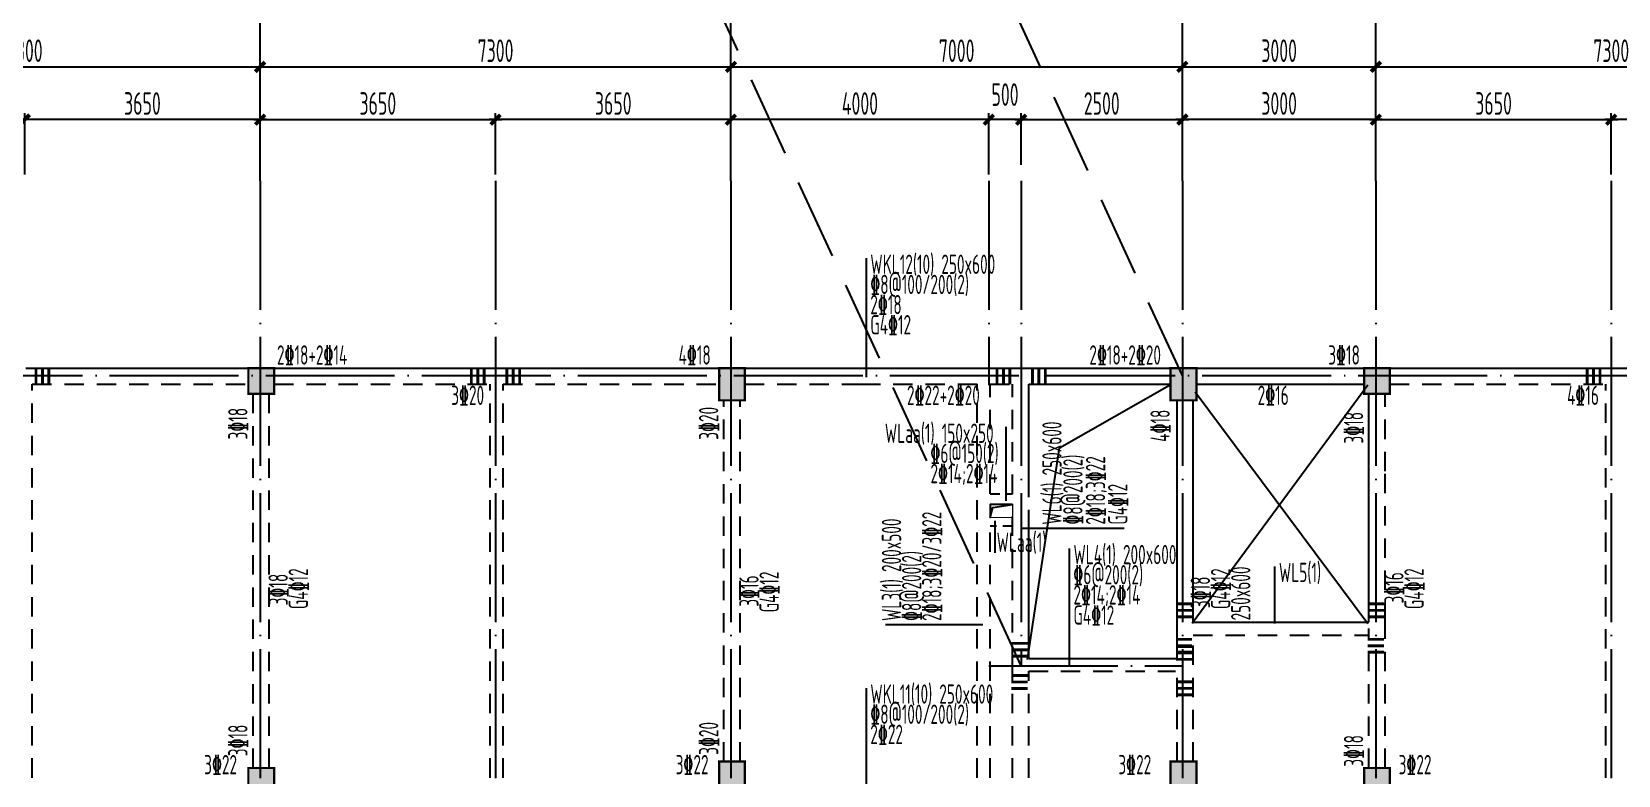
# Model space of a CAD drawing. Extents: x -472319 to -112444, y -516749 to -5704.
# Drawn here: x -195091 to -170491, y -302827 to -291302 of the extents above; entities that cross this region are included whole.
import ezdxf

# ---------------------------------------------------------------- set-up
doc = ezdxf.new("R2010")
doc.units = 0
doc.header["$LTSCALE"] = 100
doc.header["$MEASUREMENT"] = 0
for name, pattern in [('3', [5, 3, -2]), ('CENTER', [2, 1.25, -0.25, 0.25, -0.25]), ('DASH', [0.35, 0.25, -0.1]), ('DOTE', [2.42, 2, -0.2, 0.02, -0.2])]:
    doc.linetypes.add(name, pattern=pattern)
for name, color, linetype in [('1301', 24, 'Continuous'), ('1306', 94, 'Continuous'), ('AXIS', 3, 'Continuous'), ('DOTE', 1, 'CENTER'), ('S_BEAM', 4, 'Continuous'), ('S_BEAMDASH', 134, '3'), ('S_BEAMDIMLOCAL', 7, 'Continuous'), ('S_BEAMDIMLOCALVER', 7, 'Continuous'), ('S_BEAMDIMMASS', 2, 'Continuous'), ('S_BEAMDIMMASSVER', 2, 'Continuous'), ('S_CL', 2, 'Continuous'), ('S_HOLE', 253, 'Continuous'), ('S_SUBBEAMHOOP', 1, 'Continuous'), ('审核修改', 6, 'Continuous'), ('洞口边线', 7, 'Continuous'), ('零厚板', 7, 'Continuous')]:
    doc.layers.add(name, color=color, linetype=linetype)
doc.styles.add('HZ', font='tssdeng.shx', dxfattribs={"width": 0.6, "height": 350, "bigfont": 'a.shx'})
doc.styles.get("Standard").update_dxf_attribs({"font": 'tssdeng.shx', "width": 0.6, "bigfont": 'a.shx'})
doc.dimstyles.new('DIMN', dxfattribs={"dimtxt": 350, "dimasz": 150, "dimexe": 100, "dimexo": 100, "dimgap": 75, "dimtad": 1, "dimdec": 0, "dimzin": 0, "dimdsep": 46, "dimtxsty": 'HZ', "dimblk": 'ARCHTICK', "dimcen": 0.09, "dimdle": 100, "dimclrd": 3, "dimclre": 3, "dimclrt": 7, "dimazin": 2, "dimtfac": 1, "dimtdec": 0, "dimtmove": 2, "dimatfit": 3, "dimldrblk": 'ARCHTICK', "dimfxl": 1, "dimtolj": 1, "dimtzin": 0, "dimarcsym": 0})

# ---------------------------------------------------------------- blocks, each defined once
blk = doc.blocks.new('_ArchTick')
at = {"color": 0, "linetype": 'ByBlock', "const_width": 0.4}
blk.add_lwpolyline([(-0.5, -0.5), (0.5, 0.5)], dxfattribs=at)
blk = doc.blocks.new('*D1476')
at = {"layer": 'AXIS', "color": 3, "lineweight": -2, "transparency": 16777216}
for p, q in [((-198849, -293513), (-198849, -291746)), ((-191549, -293513), (-191549, -291746)), ((-198949, -291846), (-191449, -291846))]:
    blk.add_line(p, q, dxfattribs=at)
at = {"layer": 'Defpoints', "color": 0, "transparency": 16777216}
for p in [(-191549, -291846), (-198849, -293613), (-191549, -293613)]:
    blk.add_point(p, dxfattribs=at)
at = {"layer": 'AXIS', "color": 3, "lineweight": -2, "transparency": 16777216, "xscale": 150, "yscale": 150, "zscale": 150, "rotation": 180}
blk.add_blockref('_ArchTick', (-198849, -291846), dxfattribs=at)
at = {"layer": 'AXIS', "color": 3, "lineweight": -2, "transparency": 16777216, "xscale": 150, "yscale": 150, "zscale": 150}
blk.add_blockref('_ArchTick', (-191549, -291846), dxfattribs=at)
at = {"layer": 'AXIS', "color": 7, "transparency": 16777216, "insert": (-195199, -291596), "char_height": 350, "attachment_point": 5, "style": 'HZ'}
blk.add_mtext('\\A1;7300', dxfattribs=at)
blk = doc.blocks.new('*D1477')
at = {"layer": 'AXIS', "color": 3, "lineweight": -2, "transparency": 16777216}
for p, q in [((-191549, -293513), (-191549, -291746)), ((-184249, -293513), (-184249, -291746)), ((-191649, -291846), (-184149, -291846))]:
    blk.add_line(p, q, dxfattribs=at)
at = {"layer": 'Defpoints', "color": 0, "transparency": 16777216}
for p in [(-184249, -291846), (-191549, -293613), (-184249, -293613)]:
    blk.add_point(p, dxfattribs=at)
at = {"layer": 'AXIS', "color": 3, "lineweight": -2, "transparency": 16777216, "xscale": 150, "yscale": 150, "zscale": 150, "rotation": 180}
blk.add_blockref('_ArchTick', (-191549, -291846), dxfattribs=at)
at = {"layer": 'AXIS', "color": 3, "lineweight": -2, "transparency": 16777216, "xscale": 150, "yscale": 150, "zscale": 150}
blk.add_blockref('_ArchTick', (-184249, -291846), dxfattribs=at)
at = {"layer": 'AXIS', "color": 7, "transparency": 16777216, "insert": (-187899, -291596), "char_height": 350, "attachment_point": 5, "style": 'HZ'}
blk.add_mtext('\\A1;7300', dxfattribs=at)
blk = doc.blocks.new('*D1478')
at = {"layer": 'AXIS', "color": 3, "lineweight": -2, "transparency": 16777216}
for p, q in [((-184249, -293513), (-184249, -291746)), ((-177249, -293513), (-177249, -291746)), ((-184349, -291846), (-177149, -291846))]:
    blk.add_line(p, q, dxfattribs=at)
at = {"layer": 'Defpoints', "color": 0, "transparency": 16777216}
for p in [(-177249, -291846), (-184249, -293613), (-177249, -293613)]:
    blk.add_point(p, dxfattribs=at)
at = {"layer": 'AXIS', "color": 3, "lineweight": -2, "transparency": 16777216, "xscale": 150, "yscale": 150, "zscale": 150, "rotation": 180}
blk.add_blockref('_ArchTick', (-184249, -291846), dxfattribs=at)
at = {"layer": 'AXIS', "color": 3, "lineweight": -2, "transparency": 16777216, "xscale": 150, "yscale": 150, "zscale": 150}
blk.add_blockref('_ArchTick', (-177249, -291846), dxfattribs=at)
at = {"layer": 'AXIS', "color": 7, "transparency": 16777216, "insert": (-180749, -291596), "char_height": 350, "attachment_point": 5, "style": 'HZ'}
blk.add_mtext('\\A1;7000', dxfattribs=at)
blk = doc.blocks.new('*D1479')
at = {"layer": 'AXIS', "color": 3, "lineweight": -2, "transparency": 16777216}
for p, q in [((-177249, -293513), (-177249, -291746)), ((-174249, -293513), (-174249, -291746)), ((-177349, -291846), (-174149, -291846))]:
    blk.add_line(p, q, dxfattribs=at)
at = {"layer": 'Defpoints', "color": 0, "transparency": 16777216}
for p in [(-174249, -291846), (-177249, -293613), (-174249, -293613)]:
    blk.add_point(p, dxfattribs=at)
at = {"layer": 'AXIS', "color": 3, "lineweight": -2, "transparency": 16777216, "xscale": 150, "yscale": 150, "zscale": 150, "rotation": 180}
blk.add_blockref('_ArchTick', (-177249, -291846), dxfattribs=at)
at = {"layer": 'AXIS', "color": 3, "lineweight": -2, "transparency": 16777216, "xscale": 150, "yscale": 150, "zscale": 150}
blk.add_blockref('_ArchTick', (-174249, -291846), dxfattribs=at)
at = {"layer": 'AXIS', "color": 7, "transparency": 16777216, "insert": (-175749, -291596), "char_height": 350, "attachment_point": 5, "style": 'HZ'}
blk.add_mtext('\\A1;3000', dxfattribs=at)
blk = doc.blocks.new('*D1480')
at = {"layer": 'AXIS', "color": 3, "lineweight": -2, "transparency": 16777216}
for p, q in [((-174249, -293513), (-174249, -291746)), ((-166949, -293513), (-166949, -291746)), ((-174349, -291846), (-166849, -291846))]:
    blk.add_line(p, q, dxfattribs=at)
at = {"layer": 'Defpoints', "color": 0, "transparency": 16777216}
for p in [(-166949, -291846), (-174249, -293613), (-166949, -293613)]:
    blk.add_point(p, dxfattribs=at)
at = {"layer": 'AXIS', "color": 3, "lineweight": -2, "transparency": 16777216, "xscale": 150, "yscale": 150, "zscale": 150, "rotation": 180}
blk.add_blockref('_ArchTick', (-174249, -291846), dxfattribs=at)
at = {"layer": 'AXIS', "color": 3, "lineweight": -2, "transparency": 16777216, "xscale": 150, "yscale": 150, "zscale": 150}
blk.add_blockref('_ArchTick', (-166949, -291846), dxfattribs=at)
at = {"layer": 'AXIS', "color": 7, "transparency": 16777216, "insert": (-170599, -291596), "char_height": 350, "attachment_point": 5, "style": 'HZ'}
blk.add_mtext('\\A1;7300', dxfattribs=at)
blk = doc.blocks.new('*D1484')
at = {"layer": 'AXIS', "color": 3, "lineweight": -2, "transparency": 16777216}
for p, q in [((-209149, -293513), (-209149, -290946)), ((-149349, -293513), (-149349, -290946)), ((-209249, -291046), (-149249, -291046))]:
    blk.add_line(p, q, dxfattribs=at)
at = {"layer": 'Defpoints', "color": 0, "transparency": 16777216}
for p in [(-149349, -291046), (-209149, -293613), (-149349, -293613)]:
    blk.add_point(p, dxfattribs=at)
at = {"layer": 'AXIS', "color": 3, "lineweight": -2, "transparency": 16777216, "xscale": 150, "yscale": 150, "zscale": 150, "rotation": 180}
blk.add_blockref('_ArchTick', (-209149, -291046), dxfattribs=at)
at = {"layer": 'AXIS', "color": 3, "lineweight": -2, "transparency": 16777216, "xscale": 150, "yscale": 150, "zscale": 150}
blk.add_blockref('_ArchTick', (-149349, -291046), dxfattribs=at)
at = {"layer": 'AXIS', "color": 7, "transparency": 16777216, "insert": (-179249, -290796), "char_height": 350, "attachment_point": 5, "style": 'HZ'}
blk.add_mtext('\\A1;59800', dxfattribs=at)
blk = doc.blocks.new('*D1501')
at = {"layer": '1301', "color": 3, "lineweight": -2, "transparency": 16777216}
for p, q in [((-179849, -292664), (-177149, -292664)), ((-179749, -293267), (-179749, -292564)), ((-177249, -293367), (-177249, -292564))]:
    blk.add_line(p, q, dxfattribs=at)
at = {"layer": 'Defpoints', "color": 0, "transparency": 16777216}
for p in [(-177249, -292664), (-179749, -293367), (-177249, -293467)]:
    blk.add_point(p, dxfattribs=at)
at = {"layer": '1301', "color": 3, "lineweight": -2, "transparency": 16777216, "xscale": 150, "yscale": 150, "zscale": 150, "rotation": 180}
blk.add_blockref('_ArchTick', (-179749, -292664), dxfattribs=at)
at = {"layer": '1301', "color": 3, "lineweight": -2, "transparency": 16777216, "xscale": 150, "yscale": 150, "zscale": 150}
blk.add_blockref('_ArchTick', (-177249, -292664), dxfattribs=at)
at = {"layer": '1301', "color": 7, "transparency": 16777216, "insert": (-178499, -292414), "char_height": 350, "attachment_point": 5, "style": 'HZ'}
blk.add_mtext('\\A1;2500', dxfattribs=at)
blk = doc.blocks.new('*D1502')
at = {"layer": '1301', "color": 3, "lineweight": -2, "transparency": 16777216}
for p, q in [((-179649, -292664), (-180349, -292664)), ((-180249, -293367), (-180249, -292564)), ((-179749, -293367), (-179749, -292564))]:
    blk.add_line(p, q, dxfattribs=at)
at = {"layer": 'Defpoints', "color": 0, "transparency": 16777216}
for p in [(-180249, -292664), (-180249, -293467), (-179749, -293467)]:
    blk.add_point(p, dxfattribs=at)
at = {"layer": '1301', "color": 3, "lineweight": -2, "transparency": 16777216, "xscale": 150, "yscale": 150, "zscale": 150, "rotation": 180}
blk.add_blockref('_ArchTick', (-180249, -292664), dxfattribs=at)
at = {"layer": '1301', "color": 3, "lineweight": -2, "transparency": 16777216, "xscale": 150, "yscale": 150, "zscale": 150}
blk.add_blockref('_ArchTick', (-179749, -292664), dxfattribs=at)
at = {"layer": '1301', "color": 7, "transparency": 16777216, "insert": (-179999, -292276), "char_height": 350, "attachment_point": 5, "style": 'HZ'}
blk.add_mtext('\\A1;500', dxfattribs=at)
blk = doc.blocks.new('*D1503')
at = {"layer": '1301', "color": 3, "lineweight": -2, "transparency": 16777216}
for p, q in [((-174149, -292664), (-177349, -292664)), ((-177249, -293513), (-177249, -292564)), ((-174249, -293574), (-174249, -292564))]:
    blk.add_line(p, q, dxfattribs=at)
at = {"layer": 'Defpoints', "color": 0, "transparency": 16777216}
for p in [(-177249, -292664), (-177249, -293613), (-174249, -293674)]:
    blk.add_point(p, dxfattribs=at)
at = {"layer": '1301', "color": 3, "lineweight": -2, "transparency": 16777216, "xscale": 150, "yscale": 150, "zscale": 150, "rotation": 180}
blk.add_blockref('_ArchTick', (-177249, -292664), dxfattribs=at)
at = {"layer": '1301', "color": 3, "lineweight": -2, "transparency": 16777216, "xscale": 150, "yscale": 150, "zscale": 150}
blk.add_blockref('_ArchTick', (-174249, -292664), dxfattribs=at)
at = {"layer": '1301', "color": 7, "transparency": 16777216, "insert": (-175749, -292414), "char_height": 350, "attachment_point": 5, "style": 'HZ'}
blk.add_mtext('\\A1;3000', dxfattribs=at)
blk = doc.blocks.new('*D1507')
at = {"layer": '1301', "color": 3, "lineweight": -2, "transparency": 16777216}
for p, q in [((-191449, -292664), (-195299, -292664)), ((-195199, -293513), (-195199, -292564)), ((-191549, -293513), (-191549, -292564))]:
    blk.add_line(p, q, dxfattribs=at)
at = {"layer": 'Defpoints', "color": 0, "transparency": 16777216}
for p in [(-195199, -292664), (-195199, -293613), (-191549, -293613)]:
    blk.add_point(p, dxfattribs=at)
at = {"layer": '1301', "color": 3, "lineweight": -2, "transparency": 16777216, "xscale": 150, "yscale": 150, "zscale": 150, "rotation": 180}
blk.add_blockref('_ArchTick', (-195199, -292664), dxfattribs=at)
at = {"layer": '1301', "color": 3, "lineweight": -2, "transparency": 16777216, "xscale": 150, "yscale": 150, "zscale": 150}
blk.add_blockref('_ArchTick', (-191549, -292664), dxfattribs=at)
at = {"layer": '1301', "color": 7, "transparency": 16777216, "insert": (-193374, -292414), "char_height": 350, "attachment_point": 5, "style": 'HZ'}
blk.add_mtext('\\A1;3650', dxfattribs=at)
blk = doc.blocks.new('*D1515')
at = {"layer": '1301', "color": 3, "lineweight": -2, "transparency": 16777216}
for p, q in [((-180149, -292664), (-184349, -292664)), ((-184249, -293367), (-184249, -292564)), ((-180249, -293513), (-180249, -292564))]:
    blk.add_line(p, q, dxfattribs=at)
at = {"layer": 'Defpoints', "color": 0, "transparency": 16777216}
for p in [(-184249, -292664), (-184249, -293467), (-180249, -293613)]:
    blk.add_point(p, dxfattribs=at)
at = {"layer": '1301', "color": 3, "lineweight": -2, "transparency": 16777216, "xscale": 150, "yscale": 150, "zscale": 150, "rotation": 180}
blk.add_blockref('_ArchTick', (-184249, -292664), dxfattribs=at)
at = {"layer": '1301', "color": 3, "lineweight": -2, "transparency": 16777216, "xscale": 150, "yscale": 150, "zscale": 150}
blk.add_blockref('_ArchTick', (-180249, -292664), dxfattribs=at)
at = {"layer": '1301', "color": 7, "transparency": 16777216, "insert": (-182249, -292414), "char_height": 350, "attachment_point": 5, "style": 'HZ'}
blk.add_mtext('\\A1;4000', dxfattribs=at)
blk = doc.blocks.new('*D1516')
at = {"layer": '1301', "color": 3, "lineweight": -2, "transparency": 16777216}
for p, q in [((-179649, -292664), (-180349, -292664)), ((-180249, -293367), (-180249, -292564)), ((-179749, -293367), (-179749, -292564))]:
    blk.add_line(p, q, dxfattribs=at)
at = {"layer": 'Defpoints', "color": 0, "transparency": 16777216}
for p in [(-180249, -292664), (-180249, -293467), (-179749, -293467)]:
    blk.add_point(p, dxfattribs=at)
at = {"layer": '1301', "color": 3, "lineweight": -2, "transparency": 16777216, "xscale": 150, "yscale": 150, "zscale": 150, "rotation": 180}
blk.add_blockref('_ArchTick', (-180249, -292664), dxfattribs=at)
at = {"layer": '1301', "color": 3, "lineweight": -2, "transparency": 16777216, "xscale": 150, "yscale": 150, "zscale": 150}
blk.add_blockref('_ArchTick', (-179749, -292664), dxfattribs=at)
at = {"layer": '1301', "color": 7, "transparency": 16777216, "insert": (-179999, -292276), "char_height": 350, "attachment_point": 5, "style": 'HZ'}
blk.add_mtext('\\A1;500', dxfattribs=at)
blk = doc.blocks.new('*D1822')
at = {"layer": '1301', "color": 3, "lineweight": -2, "transparency": 16777216}
for p, q in [((-184149, -292664), (-187999, -292664)), ((-187899, -293513), (-187899, -292564)), ((-184249, -293513), (-184249, -292564))]:
    blk.add_line(p, q, dxfattribs=at)
at = {"layer": 'Defpoints', "color": 0, "transparency": 16777216}
for p in [(-187899, -292664), (-187899, -293613), (-184249, -293613)]:
    blk.add_point(p, dxfattribs=at)
at = {"layer": '1301', "color": 3, "lineweight": -2, "transparency": 16777216, "xscale": 150, "yscale": 150, "zscale": 150, "rotation": 180}
blk.add_blockref('_ArchTick', (-187899, -292664), dxfattribs=at)
at = {"layer": '1301', "color": 3, "lineweight": -2, "transparency": 16777216, "xscale": 150, "yscale": 150, "zscale": 150}
blk.add_blockref('_ArchTick', (-184249, -292664), dxfattribs=at)
at = {"layer": '1301', "color": 7, "transparency": 16777216, "insert": (-186074, -292414), "char_height": 350, "attachment_point": 5, "style": 'HZ'}
blk.add_mtext('\\A1;3650', dxfattribs=at)
blk = doc.blocks.new('*D1823')
at = {"layer": '1301', "color": 3, "lineweight": -2, "transparency": 16777216}
for p, q in [((-191649, -292664), (-187799, -292664)), ((-191549, -293513), (-191549, -292564)), ((-187899, -293513), (-187899, -292564))]:
    blk.add_line(p, q, dxfattribs=at)
at = {"layer": 'Defpoints', "color": 0, "transparency": 16777216}
for p in [(-187899, -292664), (-191549, -293613), (-187899, -293613)]:
    blk.add_point(p, dxfattribs=at)
at = {"layer": '1301', "color": 3, "lineweight": -2, "transparency": 16777216, "xscale": 150, "yscale": 150, "zscale": 150, "rotation": 180}
blk.add_blockref('_ArchTick', (-191549, -292664), dxfattribs=at)
at = {"layer": '1301', "color": 3, "lineweight": -2, "transparency": 16777216, "xscale": 150, "yscale": 150, "zscale": 150}
blk.add_blockref('_ArchTick', (-187899, -292664), dxfattribs=at)
at = {"layer": '1301', "color": 7, "transparency": 16777216, "insert": (-189724, -292414), "char_height": 350, "attachment_point": 5, "style": 'HZ'}
blk.add_mtext('\\A1;3650', dxfattribs=at)
blk = doc.blocks.new('*D1824')
at = {"layer": '1301', "color": 3, "lineweight": -2, "transparency": 16777216}
for p, q in [((-166849, -292664), (-170699, -292664)), ((-170599, -293513), (-170599, -292564)), ((-166949, -293513), (-166949, -292564))]:
    blk.add_line(p, q, dxfattribs=at)
at = {"layer": 'Defpoints', "color": 0, "transparency": 16777216}
for p in [(-170599, -292664), (-170599, -293613), (-166949, -293613)]:
    blk.add_point(p, dxfattribs=at)
at = {"layer": '1301', "color": 3, "lineweight": -2, "transparency": 16777216, "xscale": 150, "yscale": 150, "zscale": 150, "rotation": 180}
blk.add_blockref('_ArchTick', (-170599, -292664), dxfattribs=at)
at = {"layer": '1301', "color": 3, "lineweight": -2, "transparency": 16777216, "xscale": 150, "yscale": 150, "zscale": 150}
blk.add_blockref('_ArchTick', (-166949, -292664), dxfattribs=at)
at = {"layer": '1301', "color": 7, "transparency": 16777216, "insert": (-168774, -292414), "char_height": 350, "attachment_point": 5, "style": 'HZ'}
blk.add_mtext('\\A1;3650', dxfattribs=at)
blk = doc.blocks.new('*D1825')
at = {"layer": '1301', "color": 3, "lineweight": -2, "transparency": 16777216}
for p, q in [((-174349, -292664), (-170499, -292664)), ((-174249, -293513), (-174249, -292564)), ((-170599, -293513), (-170599, -292564))]:
    blk.add_line(p, q, dxfattribs=at)
at = {"layer": 'Defpoints', "color": 0, "transparency": 16777216}
for p in [(-170599, -292664), (-174249, -293613), (-170599, -293613)]:
    blk.add_point(p, dxfattribs=at)
at = {"layer": '1301', "color": 3, "lineweight": -2, "transparency": 16777216, "xscale": 150, "yscale": 150, "zscale": 150, "rotation": 180}
blk.add_blockref('_ArchTick', (-174249, -292664), dxfattribs=at)
at = {"layer": '1301', "color": 3, "lineweight": -2, "transparency": 16777216, "xscale": 150, "yscale": 150, "zscale": 150}
blk.add_blockref('_ArchTick', (-170599, -292664), dxfattribs=at)
at = {"layer": '1301', "color": 7, "transparency": 16777216, "insert": (-172424, -292414), "char_height": 350, "attachment_point": 5, "style": 'HZ'}
blk.add_mtext('\\A1;3650', dxfattribs=at)

msp = doc.modelspace()

# ---------------------------------------------------------------- hatches: boundary and pattern name
at = {"layer": 'S_CL'}
h = msp.add_hatch(dxfattribs=at)
h.set_pattern_fill('ANSI31', color=256)
h.set_pattern_definition([(45, (208106.50008, 334625.4994), (-0.088388347648, 0.088388347648), [])])
h.paths.add_polyline_path([(-205931.83, -297014.891), (-205931.83, -296514.891), (-206331.83, -296514.891), (-206331.83, -297014.891)])
h.paths.add_polyline_path([(-205931.83, -303114.892), (-205931.83, -302714.892), (-206331.83, -302714.892), (-206331.83, -303114.892)])
h.paths.add_polyline_path([(-205931.83, -305314.892), (-205931.83, -304914.892), (-206331.83, -304914.892), (-206331.83, -305314.892)])
h.paths.add_polyline_path([(-205931.83, -311514.892), (-205931.83, -311014.892), (-206331.83, -311014.892), (-206331.83, -311514.892)])
h.paths.add_polyline_path([(-208831.83, -297014.891), (-208831.83, -296514.891), (-209231.83, -296514.891), (-209231.83, -297014.891)])
h.paths.add_polyline_path([(-208831.83, -303114.892), (-208831.83, -302714.892), (-209231.83, -302714.892), (-209231.83, -303114.892)])
h.paths.add_polyline_path([(-208831.83, -305314.892), (-208831.83, -304914.892), (-209231.83, -304914.892), (-209231.83, -305314.892)])
h.paths.add_polyline_path([(-208831.83, -311514.892), (-208831.83, -311014.892), (-209231.83, -311014.892), (-209231.83, -311514.892)])
h.paths.add_polyline_path([(-149231.828, -311514.892), (-149231.828, -311014.892), (-149631.828, -311014.892), (-149631.828, -311514.892)])
h.paths.add_polyline_path([(-152131.828, -311514.892), (-152131.828, -311014.892), (-152531.828, -311014.892), (-152531.828, -311514.892)])
h.paths.add_polyline_path([(-159431.828, -311514.892), (-159431.828, -311114.892), (-159831.828, -311114.892), (-159831.828, -311514.892)])
h.paths.add_polyline_path([(-166731.828, -311514.892), (-166731.828, -311114.892), (-167131.828, -311114.892), (-167131.828, -311514.892)])
h.paths.add_polyline_path([(-174031.828, -311514.892), (-174031.828, -311014.892), (-174431.828, -311014.892), (-174431.828, -311514.892)])
h.paths.add_polyline_path([(-184031.83, -311514.892), (-184031.83, -311014.892), (-184431.83, -311014.892), (-184431.83, -311514.892)])
h.paths.add_polyline_path([(-191331.83, -311514.892), (-191331.83, -311114.892), (-191731.83, -311114.892), (-191731.83, -311514.892)])
h.paths.add_polyline_path([(-198631.83, -311514.892), (-198631.83, -311114.892), (-199031.83, -311114.892), (-199031.83, -311514.892)])
h.paths.add_polyline_path([(-149231.828, -297014.891), (-149231.828, -296514.891), (-149631.828, -296514.891), (-149631.828, -297014.891)])
h.paths.add_polyline_path([(-149231.828, -303114.892), (-149231.828, -302714.892), (-149631.828, -302714.892), (-149631.828, -303114.892)])
h.paths.add_polyline_path([(-149231.828, -305314.892), (-149231.828, -304914.892), (-149631.828, -304914.892), (-149631.828, -305314.892)])
h.paths.add_polyline_path([(-152131.828, -297014.891), (-152131.828, -296514.891), (-152531.828, -296514.891), (-152531.828, -297014.891)])
h.paths.add_polyline_path([(-152131.828, -303114.892), (-152131.828, -302714.892), (-152531.828, -302714.892), (-152531.828, -303114.892)])
h.paths.add_polyline_path([(-152131.828, -305314.892), (-152131.828, -304914.892), (-152531.828, -304914.892), (-152531.828, -305314.892)])
h.paths.add_polyline_path([(-159431.828, -296914.891), (-159431.828, -296514.891), (-159831.828, -296514.891), (-159831.828, -296914.891)])
h.paths.add_polyline_path([(-166731.828, -296914.891), (-166731.828, -296514.891), (-167131.828, -296514.891), (-167131.828, -296914.891)])
h.paths.add_polyline_path([(-174031.828, -296914.891), (-174031.828, -296514.891), (-174431.828, -296514.891), (-174431.828, -296914.891)])
h.paths.add_polyline_path([(-177031.828, -297014.891), (-177031.828, -296514.891), (-177431.828, -296514.891), (-177431.828, -297014.891)])
h.paths.add_polyline_path([(-184031.83, -297014.891), (-184031.83, -296514.891), (-184431.83, -296514.891), (-184431.83, -297014.891)])
h.paths.add_polyline_path([(-191331.83, -296914.891), (-191331.83, -296514.891), (-191731.83, -296514.891), (-191731.83, -296914.891)])
h.paths.add_polyline_path([(-198631.83, -296914.891), (-198631.83, -296514.891), (-199031.83, -296514.891), (-199031.83, -296914.891)])
h.paths.add_polyline_path([(-166731.828, -303114.892), (-166731.828, -302714.892), (-167131.828, -302714.892), (-167131.828, -303114.892)])
h.paths.add_polyline_path([(-166731.828, -305314.892), (-166731.828, -304914.892), (-167131.828, -304914.892), (-167131.828, -305314.892)])
h.paths.add_polyline_path([(-174031.828, -303114.892), (-174031.828, -302714.892), (-174431.828, -302714.892), (-174431.828, -303114.892)])
h.paths.add_polyline_path([(-174031.828, -305314.892), (-174031.828, -304914.892), (-174431.828, -304914.892), (-174431.828, -305314.892)])
h.paths.add_polyline_path([(-177031.828, -303114.892), (-177031.828, -302614.892), (-177431.828, -302614.892), (-177431.828, -303114.892)])
h.paths.add_polyline_path([(-184031.83, -303114.892), (-184031.83, -302614.892), (-184431.83, -302614.892), (-184431.83, -303114.892)])
h.paths.add_polyline_path([(-184031.83, -305314.892), (-184031.83, -304914.892), (-184431.83, -304914.892), (-184431.83, -305314.892)])
h.paths.add_polyline_path([(-191331.83, -303114.892), (-191331.83, -302714.892), (-191731.83, -302714.892), (-191731.83, -303114.892)])
h.paths.add_polyline_path([(-191331.83, -305314.892), (-191331.83, -304914.892), (-191731.83, -304914.892), (-191731.83, -305314.892)])

# ---------------------------------------------------------------- linework, layer by layer
at = {"color": 253, "linetype": 'DASH', "ltscale": 50}
for p, q in [((-177249.329, -296632.39), (-183223.001, -283655)), ((-179749.329, -301132.391), (-185723.001, -288155.001))]:
    msp.add_line(p, q, dxfattribs=at)
at = {"layer": '1306', "color": 7}
for p, q in [((-179155.001, -297751), (-177449.329, -296782.39)), ((-179649.329, -301032.391), (-179155.001, -297751))]:
    msp.add_line(p, q, dxfattribs=at)
at = {"layer": 'AXIS'}
for p, q in [((-191549.329, -293612.742), (-191549.329, -290681.947)), ((-184249.329, -293612.742), (-184249.329, -290681.947)), ((-177249.329, -293612.742), (-177249.329, -290681.947)), ((-174249.329, -293612.742), (-174249.329, -290681.947))]:
    msp.add_line(p, q, dxfattribs=at)
at = {"layer": 'DOTE', "linetype": 'DOTE', "ltscale": 10}
for p, q in [((-191549.329, -293612.742), (-191549.329, -315762.782)), ((-187899.329, -293612.742), (-187899.329, -315762.782)), ((-184249.329, -293612.742), (-184249.329, -315762.782)), ((-180249.329, -293612.742), (-180249.329, -296782.39)), ((-179749.329, -293612.742), (-179749.329, -301132.39)), ((-177249.329, -293612.742), (-177249.329, -303032.39)), ((-174249.329, -293612.742), (-174249.329, -315762.782)), ((-170599.329, -293612.742), (-170599.329, -315762.782)), ((-210823.148, -296632.39), (-147530.518, -296632.39)), ((-180249.329, -301132.391), (-177249.329, -301132.391))]:
    msp.add_line(p, q, dxfattribs=at)
at = {"layer": 'S_BEAM'}
for p, q in [((-195181.83, -296514.891), (-191731.83, -296514.891)), ((-191331.83, -296514.891), (-187881.83, -296514.891)), ((-187881.83, -296514.891), (-184431.83, -296514.891)), ((-184031.83, -296514.891), (-182231.83, -296514.891)), ((-182231.83, -296514.891), (-179731.828, -296514.891)), ((-179731.828, -296514.891), (-177431.828, -296514.891)), ((-177031.828, -296514.891), (-174431.828, -296514.891)), ((-174031.828, -296514.891), (-170581.828, -296514.891)), ((-170581.828, -296514.891), (-167131.828, -296514.891)), ((-179631.828, -296764.891), (-177431.828, -296764.891)), ((-179631.828, -298514.891), (-179631.828, -296764.891)), ((-177031.828, -296764.891), (-174431.828, -296764.891)), ((-174356.828, -298014.891), (-174356.828, -296914.891)), ((-177331.828, -301014.892), (-177331.828, -297014.891)), ((-177081.828, -300454.892), (-177081.828, -297014.891)), ((-174356.828, -300454.892), (-174356.828, -298014.891)), ((-179631.828, -301014.892), (-179631.828, -298714.891)), ((-177081.828, -300454.892), (-174356.828, -300454.892)), ((-179631.828, -301014.892), (-177331.828, -301014.892))]:
    msp.add_line(p, q, dxfattribs=at)
at = {"layer": 'S_BEAMDASH'}
for p, q in [((-195081.83, -302864.892), (-195081.83, -296764.891)), ((-195081.83, -296764.891), (-191731.83, -296764.891)), ((-191656.83, -302714.892), (-191656.83, -296914.891)), ((-191406.83, -302714.892), (-191406.83, -296914.891)), ((-191331.83, -296764.891), (-187981.83, -296764.891)), ((-187981.83, -302864.892), (-187981.83, -296764.891)), ((-187781.83, -302864.892), (-187781.83, -296764.891)), ((-187781.83, -296764.891), (-184431.83, -296764.891)), ((-184031.83, -296764.891), (-182231.83, -296764.891)), ((-182231.83, -296764.891), (-179881.828, -296764.891)), ((-180431.828, -302864.892), (-180431.828, -296764.891)), ((-180231.828, -298464.891), (-180231.828, -296764.891)), ((-179881.828, -298464.891), (-179881.828, -296764.891)), ((-174106.828, -298114.891), (-174106.828, -296914.891)), ((-174031.828, -296764.891), (-170681.828, -296764.891)), ((-170681.828, -302864.892), (-170681.828, -296764.891)), ((-184356.83, -302614.892), (-184356.83, -297014.891)), ((-184106.83, -302614.892), (-184106.83, -297014.891)), ((-174106.828, -300454.892), (-174106.828, -298114.891)), ((-179881.828, -301114.892), (-179881.828, -298614.891)), ((-180231.828, -302864.892), (-180231.828, -298964.891)), ((-174356.828, -302714.892), (-174356.828, -300554.892)), ((-174106.828, -302714.892), (-174106.828, -300454.892)), ((-177081.828, -302614.892), (-177081.828, -300654.892)), ((-177081.828, -300654.892), (-174356.828, -300654.892)), ((-179881.828, -302864.892), (-179881.828, -301114.892)), ((-179631.828, -302864.892), (-179631.828, -301214.892)), ((-179631.828, -301214.892), (-177356.828, -301214.892)), ((-177331.828, -302614.892), (-177331.828, -301214.892))]:
    msp.add_line(p, q, dxfattribs=at)
at = {"layer": 'S_BEAMDASH', "ltscale": 0.5}
for p, q in [((-180231.828, -298464.891), (-179881.828, -298464.891)), ((-179881.828, -298964.891), (-180231.828, -298964.891))]:
    msp.add_line(p, q, dxfattribs=at)
at = {"layer": 'S_BEAMDIMMASS'}
for p, q in [((-182149.331, -296657.39), (-182149.331, -294813.64)), ((-178999.329, -301132.391), (-178999.329, -299313.64)), ((-175814, -300472.391), (-175814, -299591.141)), ((-182149.331, -303007.391), (-182149.331, -301476.141))]:
    msp.add_line(p, q, dxfattribs=at)
at = {"layer": 'S_BEAMDIMMASSVER'}
for p, q in [((-179978.937, -298572.171), (-179978.937, -297426.921)), ((-180158, -298882.5), (-180158, -299378.5)), ((-178152.829, -299004), (-179759.079, -299004)), ((-180345.829, -300497.391), (-181852.079, -300497.391))]:
    msp.add_line(p, q, dxfattribs=at)
at = {"layer": 'S_CL', "const_width": 35}
for points in [[(-191331.83, -296914.891), (-191331.83, -296514.891), (-191731.83, -296514.891), (-191731.83, -296914.891)], [(-184031.83, -297014.891), (-184031.83, -296514.891), (-184431.83, -296514.891), (-184431.83, -297014.891)], [(-177031.828, -297014.891), (-177031.828, -296514.891), (-177431.828, -296514.891), (-177431.828, -297014.891)], [(-174031.828, -296914.891), (-174031.828, -296514.891), (-174431.828, -296514.891), (-174431.828, -296914.891)], [(-191331.83, -303114.892), (-191331.83, -302714.892), (-191731.83, -302714.892), (-191731.83, -303114.892)], [(-184031.83, -303114.892), (-184031.83, -302614.892), (-184431.83, -302614.892), (-184431.83, -303114.892)], [(-177031.828, -303114.892), (-177031.828, -302614.892), (-177431.828, -302614.892), (-177431.828, -303114.892)], [(-174031.828, -303114.892), (-174031.828, -302714.892), (-174431.828, -302714.892), (-174431.828, -303114.892)]]:
    msp.add_lwpolyline(points, close=True, dxfattribs=at)
at = {"layer": 'S_HOLE', "const_width": 18}
msp.add_lwpolyline([(-180231.828, -298832.39), (-179881.828, -298832.39), (-179881.828, -298632.389), (-180231.828, -298632.389), (-180231.828, -298832.39)], close=True, dxfattribs=at)
msp.add_lwpolyline([(-180231.828, -298832.39), (-179881.828, -298832.39), (-179881.828, -298632.389), (-180231.828, -298632.389), (-180231.828, -298832.39)], close=True, dxfattribs=at)
at = {"layer": 'S_SUBBEAMHOOP', "const_width": 44.9}
for points in [[(-195024.331, -296514.891), (-195024.331, -296764.891)], [(-194924.331, -296514.891), (-194924.331, -296764.891)], [(-194824.331, -296514.891), (-194824.331, -296764.891)], [(-188274.331, -296514.891), (-188274.331, -296764.891)], [(-188174.331, -296514.891), (-188174.331, -296764.891)], [(-188074.331, -296514.891), (-188074.331, -296764.891)], [(-187724.331, -296514.891), (-187724.331, -296764.891)], [(-187624.331, -296514.891), (-187624.331, -296764.891)], [(-187524.331, -296514.891), (-187524.331, -296764.891)], [(-180124.329, -296514.891), (-180124.329, -296764.891)], [(-180024.329, -296514.891), (-180024.329, -296764.891)], [(-179924.329, -296514.891), (-179924.329, -296764.891)], [(-179574.329, -296514.891), (-179574.329, -296764.891)], [(-179474.329, -296514.891), (-179474.329, -296764.891)], [(-179374.329, -296514.891), (-179374.329, -296764.891)], [(-170974.329, -296514.891), (-170974.329, -296764.891)], [(-170874.329, -296514.891), (-170874.329, -296764.891)], [(-170774.329, -296514.891), (-170774.329, -296764.891)], [(-177349.329, -300170.391), (-177099.329, -300170.391)], [(-177349.329, -300270.391), (-177099.329, -300270.391)], [(-177349.329, -300370.391), (-177099.329, -300370.391)], [(-174374.329, -300170.391), (-174124.329, -300170.391)], [(-174374.329, -300270.391), (-174124.329, -300270.391)], [(-174374.329, -300370.391), (-174124.329, -300370.391)], [(-179899.329, -300782.391), (-179649.329, -300782.391)], [(-177349.329, -300720.391), (-177099.329, -300720.391)], [(-177349.329, -300820.391), (-177099.329, -300820.391)], [(-177349.329, -300830.391), (-177099.329, -300830.391)], [(-174374.329, -300720.391), (-174124.329, -300720.391)], [(-174374.329, -300820.391), (-174124.329, -300820.391)], [(-179899.329, -300882.391), (-179649.329, -300882.391)], [(-179899.329, -300982.391), (-179649.329, -300982.391)], [(-177349.329, -300920.391), (-177099.329, -300920.391)], [(-177349.329, -300930.391), (-177099.329, -300930.391)], [(-177349.329, -301030.391), (-177099.329, -301030.391)], [(-174374.329, -300920.391), (-174124.329, -300920.391)], [(-179899.329, -301282.391), (-179649.329, -301282.391)], [(-179899.329, -301382.391), (-179649.329, -301382.391)], [(-179899.329, -301482.391), (-179649.329, -301482.391)], [(-177349.329, -301380.391), (-177099.329, -301380.391)], [(-177349.329, -301480.391), (-177099.329, -301480.391)], [(-177349.329, -301580.391), (-177099.329, -301580.391)]]:
    msp.add_lwpolyline(points, dxfattribs=at)
at = {"layer": '洞口边线'}
msp.add_lwpolyline([(-179881.828, -298632.389), (-180231.828, -298632.389), (-180231.828, -298832.39), (-180187.635, -298676.583), (-179881.828, -298632.389)], close=True, dxfattribs=at)
msp.add_lwpolyline([(-179881.828, -298632.389), (-180231.828, -298632.389), (-180231.828, -298832.39), (-180187.635, -298676.583), (-179881.828, -298632.389)], close=True, dxfattribs=at)
at = {"layer": '零厚板'}
for p, q in [((-174374.329, -296782.39), (-177098.447, -300472.391)), ((-177049.329, -296883.027), (-174374.329, -300472.391))]:
    msp.add_line(p, q, dxfattribs=at)

# ---------------------------------------------------------------- texts
at = {"layer": 'S_BEAMDIMLOCAL', "width": 0.6}
for s, p in [('2\x8418+2\x8414', (-191288.081, -296462.39)), ('4\x8418', (-185061.581, -296462.39)), ('2\x8418+2\x8420', (-178691.579, -296462.39)), ('3\x8418', (-174987.079, -296462.39)), ('3\x8420', (-188585.831, -297087.39)), ('2\x8422+2\x8420', (-181519.329, -297087.39)), ('2\x8416', (-176081.829, -297087.39)), ('4\x8416', (-171284.329, -297087.39)), ('3\x8422', (-192417.081, -302812.391)), ('3\x8422', (-185106.081, -302812.391)), ('3\x8422', (-178242.079, -302812.391))]:
    msp.add_text(s, height=300, dxfattribs=at).set_placement(p)
at = {"layer": 'S_BEAMDIMLOCALVER', "width": 0.6}
for s, p in [('3\x8418', (-191744.331, -297622.14)), ('3\x8420', (-184444.331, -297626.64)), ('4\x8418', (-177444.329, -297658.64)), ('3\x8418', (-174444.329, -297685.64)), ('250x600', (-176194.329, -300427.39)), ('3\x8418', (-191119.331, -300194.39)), ('G4\x8412', (-190806.831, -300252.39)), ('3\x8416', (-183819.331, -300214.89)), ('G4\x8412', (-183506.831, -300302.39)), ('3\x8418', (-176819.329, -300237.39)), ('G4\x8412', (-176506.829, -300252.39)), ('3\x8416', (-173819.329, -300164.89)), ('G4\x8412', (-173506.829, -300252.39)), ('3\x8418', (-191744.331, -302533.141)), ('3\x8420', (-184444.331, -302511.141)), ('3\x8418', (-174444.329, -302694.641))]:
    msp.add_text(s, height=300, rotation=90, dxfattribs=at).set_placement(p)
at = {"layer": 'S_BEAMDIMMASS', "width": 0.6}
for s, p in [('WKL12(10) 250x600', (-182088.081, -295056.14)), ('\x848@100/200(2)', (-182088.081, -295368.64)), ('2\x8418', (-182088.081, -295681.14)), ('G4\x8412', (-182088.081, -295993.64)), ('WL4(1) 200x600', (-178938.079, -299556.14)), ('\x846@200(2)', (-178938.079, -299868.64)), ('WL5(1)', (-175752.75, -299833.641)), ('2\x8414;2\x8414', (-178938.079, -300181.14)), ('G4\x8412', (-178938.079, -300493.64)), ('WKL11(10) 250x600', (-182088.081, -301718.641)), ('\x848@100/200(2)', (-182088.081, -302031.141)), ('2\x8422', (-182088.081, -302343.641))]:
    msp.add_text(s, height=300, dxfattribs=at).set_placement(p)
at = {"layer": 'S_BEAMDIMMASSVER', "width": 0.6}
for s, p in [('WLaa(1) 150x250', (-181861.665, -297675.421)), ('\x846@150(2)', (-181154.802, -297987.921)), ('2\x8414;2\x8414', (-181154.802, -298300.421)), ('WLaa(1)', (-180129.336, -299364.921))]:
    msp.add_text(s, height=300, dxfattribs=at).set_placement(p)
for s, p in [('WL6(1) 250x600', (-179121.579, -298942.75)), ('\x848@200(2)', (-178796.204, -298942.75)), ('2\x8418;3\x8422', (-178445.704, -298942.75)), ('G4\x8412', (-178101.204, -298942.75)), ('WL3(1) 200x500', (-181609.579, -300436.141)), ('2\x8418;3\x8420/3\x8422', (-180984.579, -300436.141)), ('\x848@200(2)', (-181297.079, -300436.141))]:
    msp.add_text(s, height=300, rotation=90, dxfattribs=at).set_placement(p)
at = {"layer": '审核修改', "width": 0.6}
msp.add_text('3\x8422', height=300, dxfattribs=at).set_placement((-173896.579, -302812.391))

# ---------------------------------------------------------------- dimensions: what is measured, and where the dimension line sits
at = {"layer": '1301', "color": 7}
for base, p1, p2, picture, middle in [((-195199.329, -292664), (-191549.329, -293612.742), (-195199.329, -293612.742), '*D1507', (-193374.329, -292414)), ((-187899.329, -292664), (-184249.329, -293612.742), (-187899.329, -293612.742), '*D1822', (-186074.329, -292414)), ((-184249.329, -292664), (-180249.329, -293612.742), (-184249.329, -293466.742), '*D1515', (-182249.329, -292414)), ((-180249.329, -292664), (-179749.329, -293466.742), (-180249.329, -293466.742), '*D1502', (-179999.329, -292276.5)), ((-180249.329, -292664), (-179749.329, -293466.742), (-180249.329, -293466.742), '*D1516', (-179999.329, -292276.5)), ((-177249.329, -292664), (-179749.329, -293366.742), (-177249.329, -293466.742), '*D1501', (-178499.329, -292414)), ((-177249.329, -292664), (-174249.329, -293673.753), (-177249.329, -293612.742), '*D1503', (-175749.329, -292414)), ((-170599.329, -292664), (-166949.329, -293612.742), (-170599.329, -293612.742), '*D1824', (-168774.329, -292414))]:
    dim = msp.add_linear_dim(base=base, p1=p1, p2=p2, dimstyle='DIMN', override={"dimfxl": 100}, dxfattribs=at)
    dim.commit()
    dim.dimension.update_dxf_attribs({"geometry": picture, "text_midpoint": middle})
for base, p1, p2, picture, middle in [((-187899.329, -292664), (-191549.329, -293612.742), (-187899.329, -293612.742), '*D1823', (-189724.329, -292414)), ((-170599.329, -292664), (-174249.329, -293612.742), (-170599.329, -293612.742), '*D1825', (-172424.329, -292414))]:
    dim = msp.add_linear_dim(base=base, p1=p1, p2=p2, angle=180, dimstyle='DIMN', override={"dimfxl": 100}, dxfattribs=at)
    dim.commit()
    dim.dimension.update_dxf_attribs({"geometry": picture, "text_midpoint": middle})
at = {"layer": 'AXIS'}
for p1, p2, distance, picture, middle in [((-209149.329, -293612.742), (-149349.329, -293612.742), 2566.5, '*D1484', (-179249.329, -290796.242)), ((-198849.329, -293612.742), (-191549.329, -293612.742), 1766.5, '*D1476', (-195199.329, -291596.242)), ((-191549.329, -293612.742), (-184249.329, -293612.742), 1766.5, '*D1477', (-187899.329, -291596.242)), ((-184249.329, -293612.742), (-177249.329, -293612.742), 1766.5, '*D1478', (-180749.329, -291596.242)), ((-177249.329, -293612.742), (-174249.329, -293612.742), 1766.5, '*D1479', (-175749.329, -291596.242)), ((-174249.329, -293612.742), (-166949.329, -293612.742), 1766.5, '*D1480', (-170599.329, -291596.242))]:
    dim = msp.add_aligned_dim(p1=p1, p2=p2, distance=distance, dimstyle='DIMN', dxfattribs=at)
    dim.commit()
    dim.dimension.update_dxf_attribs({"geometry": picture, "text_midpoint": middle})

doc.saveas('drawing.dxf')
